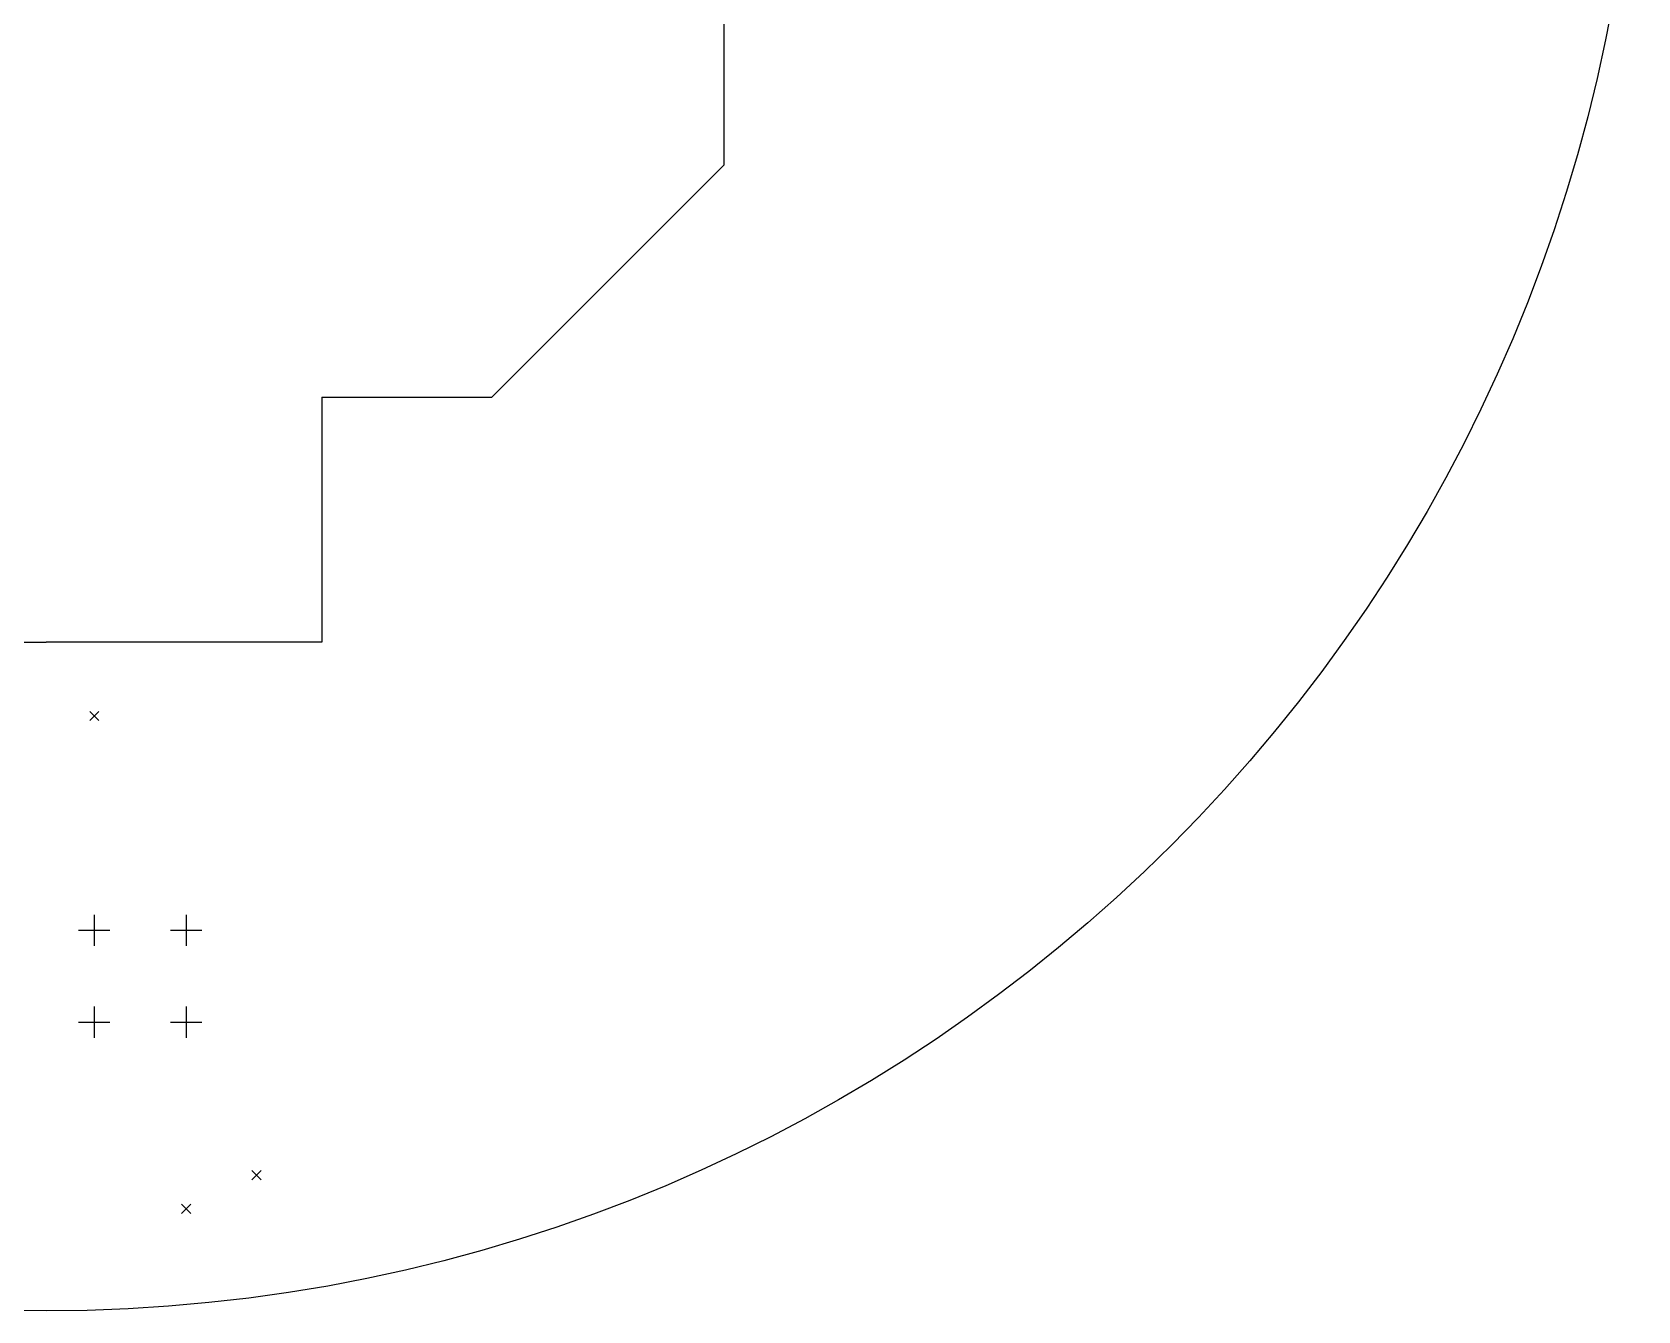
# Model space of a CAD drawing. Extents: x 96 to 202, y -167 to -44.
# Drawn here: x 149.1 to 201.6, y -147.9 to -106.1 of the extents above; entities that cross this region are included whole.
import ezdxf

# ---------------------------------------------------------------- set-up
doc = ezdxf.new("R2010")
doc.units = 0
doc.layers.add('BLACK', color=7, linetype='CONTINUOUS')

msp = doc.modelspace()

# ---------------------------------------------------------------- linework, layer by layer
at = {"layer": 'BLACK', "linetype": 'CONTINUOUS'}
for p, q in [((171.7572, -110.459227), (171.7572, -102.395014)), ((164.171414, -118.045014), (171.7572, -110.459227)), ((158.6072, -118.045014), (164.171414, -118.045014)), ((158.6072, -118.045014), (158.6072, -126.045014)), ((140.6072, -126.045014), (149.6072, -126.045014)), ((158.6072, -126.045014), (149.6072, -126.045014)), ((151.0282, -128.312), (151.3282, -128.612)), ((151.3282, -128.312), (151.0282, -128.612)), ((151.1782, -134.952), (151.1782, -135.972)), ((154.1782, -134.952), (154.1782, -135.972)), ((150.6682, -135.462), (151.6882, -135.462)), ((153.6682, -135.462), (154.6882, -135.462)), ((151.1782, -137.952), (151.1782, -138.972)), ((154.1782, -137.952), (154.1782, -138.972)), ((150.6682, -138.462), (151.6882, -138.462)), ((153.6682, -138.462), (154.6882, -138.462)), ((156.3282, -143.312), (156.6282, -143.612)), ((156.6282, -143.312), (156.3282, -143.612)), ((154.0282, -144.412), (154.3282, -144.712)), ((154.3282, -144.412), (154.0282, -144.712))]:
    msp.add_line(p, q, dxfattribs=at)
at = {"layer": 'BLACK'}
msp.add_circle((149.6072, -95.895014), 52, dxfattribs=at)

doc.saveas('drawing.dxf')
